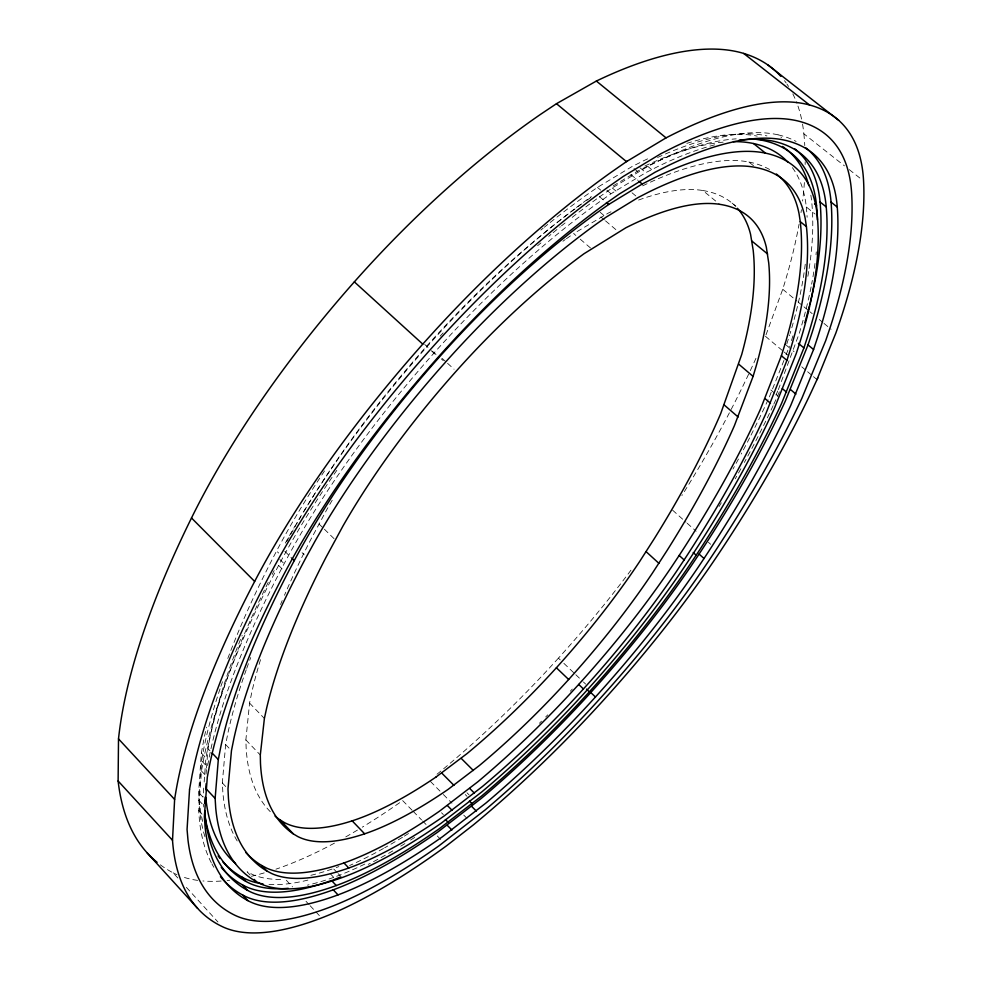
<?xml version="1.0" encoding="UTF-8"?>
<svg xmlns="http://www.w3.org/2000/svg" width="982" height="982" viewBox="0 0 982 982"><rect width="100%" height="100%" fill="white"/><g stroke="black" fill="none" stroke-linecap="round" stroke-linejoin="round"><path stroke-width="0.74" stroke-dasharray="4.91 3.68" d="M202.673 821.455A692.973 226.412 -49.1 0 1 199.383 802.306L198.622 792.4L201.347 753.034L203.716 740.109A684.896 221.895 -49 0 1 206.527 727.245M204.931 836.652A699.049 226.781 -49.1 0 1 199.591 810.248L198.83 800.256L201.58 760.792L203.974 747.719A690.898 222.239 -48.9 0 1 220.41 687.781M211.277 862.687A707.335 227.394 -49.1 0 1 199.469 820.707L198.683 810.592L201.457 770.993L203.912 757.723A699.074 222.84 -48.9 0 1 278.642 565.423A460.177 159.452 -47.8 0 1 336.814 470.366M203.716 788.08L203.053 797.139L198.622 792.4M204.158 782.04L205.913 757.871L208.307 744.97A685.596 220.41 -48.9 0 1 268.282 582.24M206.06 774.16L206.392 769.643M206.502 768.145L207.939 748.603L210.295 735.948A676.819 219.084 -49 0 1 242.161 635.354M237.202 840.973A669.172 216.371 -49.1 0 1 222.853 792.265L222.337 782.949L225.639 744.565L228.033 732.462A661.365 212.063 -48.9 0 1 246.273 669.663M270.283 811.697A618.685 204.06 -49.1 0 1 246.151 748.149L245.868 739.925L249.575 703.1L251.748 692.519A611.909 200.144 -49 0 1 260.709 659.106M207.668 765.518L209.853 753.931A691.794 220.336 -48.9 0 1 284.154 563.729A452.788 156.801 -47.8 0 1 434.007 353.041A408.672 144.182 -47.8 0 1 598.492 202.562L611.013 193.773L645.837 172.623L658.063 166.437A411.642 146.49 -47.6 0 1 717.167 144.219M786.803 343.97L789.688 334.837M791.455 340.57L793.149 335.23M765.997 334.887L782.728 289.26A847.405 338.52 -43.5 0 0 799.029 224.326M783.955 360.419L769.299 397.047M786.128 354.723L789.393 346.18M778.358 389.621L799.201 333.536A794.745 293.446 -43.8 0 0 811.378 285.504M775.927 395.12L777.756 390.996M779.377 391.855L776.271 398.827A809.524 302.935 -43.9 0 1 773.767 404.277M332.211 500.243A371.54 132.435 -47.8 0 0 326.503 510.174L309.968 541.107A611.909 200.144 -49 0 0 284.461 595.264M566.418 238.712L572.469 234.453M599.229 197.075L612.252 187.943L647.813 166.4L660.481 160.017A419.191 149.264 -47.6 0 1 778.161 134.865L781.549 137.566M586.843 200.328L591.483 197.087M647.604 158.875A405.1 146.649 -47.6 0 0 643.701 160.717L631.782 166.695L597.449 187.39L585.284 195.872A402.203 144.342 -47.8 0 0 548.901 223.528M610.988 211.781A329.13 120.602 -47.6 0 0 608.361 213.057L573.672 233.593L575.869 235.471M613.173 185.905L637.318 171.285L649.237 165.283A405.554 145.692 -47.6 0 1 736.218 138.855M802.527 124.088A504.908 195.037 -47.1 0 1 803.853 133.773L844.459 165.86M849.234 169.628L861.177 179.068M792.388 167.64A447.141 161.122 -47.1 0 1 806.283 206.969L815.085 214.051M642.645 185.844A380.341 136.4 -47.6 0 1 748.91 162.03L754.471 166.523M732.093 203.127L737.948 207.914M638.595 200.033A329.13 120.602 -47.6 0 1 702.83 190.508L719.671 204.317M647.813 166.4L652.92 170.61M639.933 167.726L645.837 172.623M782.728 289.26L796.881 300.971M798.059 301.953L802.785 305.856M803.963 306.826L808.677 310.729M809.855 311.711L812.212 313.663M819.295 319.518L822.83 322.44M824.008 323.422L831.091 329.265M633.991 168.523L637.318 171.285M630.788 174.526L637.637 180.209M632.04 192.791L636.704 196.682M612.252 187.943L618.402 193.086M606.95 190.361L611.013 193.773M786.398 345.271L794.07 351.703M597.449 187.39L600.788 190.189M599.56 196.731L605.305 201.555M765.469 336.31L783.035 351.077M784.201 352.059L788.89 356M801.766 366.826L806.443 370.754M807.621 371.748L812.298 375.676M813.477 376.658L816.987 379.617M600.174 212.284L604.851 216.236M600.849 216.936L604.36 219.894M605.526 220.876L618.353 231.715M770.821 389.94L775.08 393.561M776.136 394.469L778.272 396.286M580.264 239.215L591.225 248.581M672.621 510.198L686.05 522.24M687.167 523.246L696.128 531.262M708.427 542.297L710.673 544.298M442.17 358.405L446.491 362.333M447.571 363.315L454.052 369.207M441.299 358.872L443.275 360.664M432.375 351.188L439.138 357.325M424.715 344.437L427.992 347.419M431.221 350.697L437.248 356.171M630.96 570.186A465.959 165.688 -45.9 0 1 558.427 658.149L562.772 662.298M563.864 663.341L574.752 673.713M575.845 674.744L582.375 680.968M583.455 682.011L585.64 684.086M318.941 523.922L323.299 528.169M324.391 529.224L335.267 539.842M302.051 552.67L304.199 554.793M284.805 551.27L292.157 558.549M324.514 470.955A446.282 157.206 -47.8 0 0 276.593 551.012L278.618 553.026M279.821 559.433L284.154 563.729M278.642 565.423L283.307 570.063M466.978 792.781L469.052 794.868M465.235 794.536L467.064 796.353M430.484 781.5L442.281 793.419M443.361 794.512L451.941 803.178M463.75 815.109L466.966 818.362M441.519 812.752L443.336 814.594M412.109 810.248L402.657 800.6A404.633 139.554 -46.3 0 1 362.284 827.175M413.164 811.328L421.56 819.909M422.604 820.977L426.802 825.261M437.309 835.989L442.551 841.353M249.575 703.1L264.391 718.456M245.868 739.925L260.304 755.011M225.639 744.565L231.457 750.678M337.157 872.617L333.352 868.604A352.833 113.568 -46.3 0 0 338.851 866.59M338.115 873.624L341.92 877.638M329.964 873.391L333.72 877.356A360.59 115.225 -46.3 0 0 367.366 862.81M207.939 748.603L210.013 750.8M201.347 753.034L205.913 757.871M201.58 760.792L207.398 766.967M222.337 782.949L227.984 788.951M201.457 770.993L205.361 775.129M286.314 880.253L292.538 886.906M306.016 901.316L309.121 904.643M310.152 905.748L321.556 917.937M198.83 800.256L204.477 806.308M198.683 810.592L202.464 814.655M250.165 875.048L247.12 871.771L252.349 874.422A404.044 131.625 -46.7 0 0 284.252 879.32M160.348 864.847A739.176 259.248 -49.3 0 0 173.151 872.838L178.245 878.424M186.384 887.372L217.955 922.012M203.569 804.197L203.765 807.02M357.448 830.085A404.633 139.554 -46.3 0 1 345.148 837.241M334.469 843.133A404.633 139.554 -46.3 0 1 275.942 869.168M558.427 658.149A407.628 141.457 -46 0 1 436.131 774.958M803.853 133.773A847.405 338.52 -43.5 0 1 804.774 145.594M805.179 161.748A847.405 338.52 -43.5 0 1 805.154 164.485M804.381 182.542A847.405 338.52 -43.5 0 1 802.589 201.04M801.422 209.706A847.405 338.52 -43.5 0 1 800.993 212.615M755.931 358.344A856.414 346.499 -43.6 0 1 749.229 372.915M748.603 374.24A856.414 346.499 -43.6 0 1 730.105 411.47M729.405 412.808A856.414 346.499 -43.6 0 1 681.901 495.542M264.207 872.888A456.434 159.391 -46.7 0 1 251.38 876.3M229.702 880.253A456.434 159.391 -46.7 0 1 227.112 880.547M221.159 881.05A456.434 159.391 -46.7 0 1 202.893 880.952M197.64 880.375A456.434 159.391 -46.7 0 1 182.284 876.766M176.956 874.667A456.434 159.391 -46.7 0 1 173.151 872.838M784.458 80.671A504.908 195.037 -47.1 0 1 786.14 82.93M786.963 84.084A504.908 195.037 -47.1 0 1 788.546 86.441M792.818 93.891A504.908 195.037 -47.1 0 1 796.954 103.282M797.961 106.093A504.908 195.037 -47.1 0 1 802.282 122.738M702.83 190.508A379.101 138.278 -47.1 0 1 735.395 206.146M562.944 241.241A326.797 118.724 -47.9 0 1 565.264 239.547M280.557 604.519A611.909 200.144 -49 0 1 282.202 600.567M246.752 668.337A661.365 212.063 -48.9 0 1 250.729 657.535M748.91 162.03A430.582 153.781 -47.1 0 1 771.926 170.893M414.662 837.425A365.464 116.821 -46.3 0 1 409.764 840.555M404.891 843.612A365.464 116.821 -46.3 0 1 397.612 848.043M392.8 850.903A365.464 116.821 -46.3 0 1 368.225 864.369M773.129 405.64A809.524 302.935 -43.9 0 1 744.356 462.448M740.907 468.733A809.524 302.935 -43.9 0 1 735.26 478.811M721.304 502.784A809.524 302.935 -43.9 0 1 719.033 506.577M657.559 157.513A411.065 147.73 -47.6 0 1 766.954 135.921M574.151 209.264A408.107 145.397 -47.8 0 0 427.035 346.695A452.162 158.127 -47.8 0 0 296.503 523.504M576.459 207.521A408.107 145.397 -47.8 0 1 591.373 196.56M285.308 543.095A452.162 158.127 -47.8 0 1 295.729 524.818M220.876 686.406A690.898 222.239 -48.9 0 1 222.779 680.857M272.186 574.445A685.596 220.41 -48.9 0 1 274.162 570.53M440.108 336.212A402.632 143.397 -47.8 0 1 443.14 332.91M816.288 251.883A794.745 293.446 -43.8 0 1 816.005 254.755M814.986 263.446A794.745 293.446 -43.8 0 1 811.635 284.166M333.708 877.368A412.207 133.319 -46.7 0 1 307.452 885.15M213.855 867.302A707.335 227.394 -49.1 0 1 211.903 863.865M778.161 134.853A469.74 166.633 -47.1 0 1 796.107 141.433M537.596 245.758A416.172 146.907 -47.8 0 1 540.922 242.91M548.705 236.343A416.172 146.907 -47.8 0 1 550.914 234.502M553.136 232.66A416.172 146.907 -47.8 0 1 560.292 226.817M561.483 225.86A416.172 146.907 -47.8 0 1 565.055 222.988M572.187 217.366A416.172 146.907 -47.8 0 1 598.063 197.91M307.869 880.105A411.802 134.227 -46.7 0 1 266.994 884.316M408.512 833.509A360.247 116.011 -46.3 0 1 403.688 836.529M402.485 837.265A360.247 116.011 -46.3 0 1 384.637 847.81M383.471 848.473A360.247 116.011 -46.3 0 1 349.592 865.523M768.071 399.748A802.134 302.186 -43.9 0 1 750.322 436.487M749.634 437.862A802.134 302.186 -43.9 0 1 741.164 454.052M738.476 459.048A802.134 302.186 -43.9 0 1 733.002 469.052M809.143 268.516A793.8 295.312 -43.8 0 0 811.684 201.605A455.525 164.264 -47.1 0 0 810.764 194.669M808.677 271.486A793.8 295.312 -43.8 0 1 807.658 277.452M686.823 143.372A405.1 146.649 -47.6 0 1 757.183 136.13M540.861 230.058A402.203 144.342 -47.8 0 1 543.156 228.18M544.31 227.235A402.203 144.342 -47.8 0 1 547.747 224.448M227.799 658.492A684.896 221.895 -49 0 1 276.593 551.012M286.683 541.72A438.07 154.211 -47.8 0 1 300.934 516.52M303.954 511.413A438.07 154.211 -47.8 0 1 426.74 346.057A393.868 141.273 -47.8 0 1 584.523 201.948M644.879 166.007A396.716 143.519 -47.6 0 1 725.097 141.985M806.283 206.969A784.176 291.384 -43.8 0 1 807.118 217.268M805.252 264.207A784.176 291.384 -43.8 0 1 790.093 333.536M572.297 689.082A355.447 115.115 -46.1 0 1 570.284 691.254M547.772 714.859A355.447 115.115 -46.1 0 1 545.685 716.97M541.512 721.181A355.447 115.115 -46.1 0 1 539.413 723.28M332.076 869.045A404.044 131.625 -46.7 0 1 307.562 876.079"/><path stroke-width="1.47" d="M157.095 862.306A739.176 259.248 -49.3 0 1 118.122 781.009L118.503 738.881A730.608 254.08 -49.1 0 1 191.502 517.98A494.707 186.69 -47.9 0 1 354.342 281.871A451.671 173.569 -47.9 0 1 540.616 114.305L556.475 103.699L596.356 81.052A454.924 176.33 -47.6 0 1 743.656 53.421A504.908 195.037 -47.1 0 1 780.837 76.363M817.773 377.923L811.157 392.26A869.463 321.495 -43.9 0 1 719.622 552.326A471.851 152.934 -46 0 1 603.046 700.682A412.624 130.471 -46.1 0 1 473.41 824.868L446.749 845.637A409.555 128.691 -46.3 0 1 321.556 917.937A462.08 147.042 -46.7 0 1 222.03 926.492A748.763 239.436 -49.1 0 1 172.513 840.285L174.624 799.434A739.974 234.6 -48.9 0 1 254.657 581.442A501.36 172.599 -47.8 0 1 422.776 344.13A457.833 160.52 -47.8 0 1 610.644 172.636L627.375 160.987M204.698 803.288L205.152 797.237M205.717 789.663L206.159 783.611M256.241 881.603A686.406 220.14 -49.1 0 1 215.733 808.088L215.132 798.44L218.311 759.577L220.766 746.971A678.39 215.745 -48.9 0 1 294.256 560.624A439.15 151.903 -47.8 0 1 439.126 357.325A394.85 139.162 -47.8 0 1 597.154 212.615L608.742 204.452L642.216 184.015L653.607 178.196A397.71 141.396 -47.6 0 1 765.494 153.143A448.258 158.728 -47.1 0 1 817.282 215.831A786.312 287.186 -43.9 0 1 800.035 341.846L796.255 353.545L774.553 407.911A794.561 293.863 -44 0 1 690.751 557.334A413.618 134.804 -46 0 1 586.684 690.53A356.233 113.347 -46.1 0 1 481.917 791.799L441.421 823.026A353.606 111.813 -46.3 0 1 341.92 877.638A404.952 129.599 -46.7 0 1 261.408 884.181L256.241 881.603L254.215 879.418M435.947 777.081L467.125 753.525A295.226 96.948 -46.1 0 0 556.377 667.76A350.181 117.693 -46 0 0 639.663 561.495L654 539.13A714.38 270.909 -43.9 0 0 720.665 413.704L741.68 354.6A707.089 264.858 -43.8 0 0 753.169 250.152L750.567 234.33A379.101 138.278 -47.1 0 0 737.433 208.294M753.084 376.388L755.98 366.74A709.79 259.444 -43.9 0 0 768.722 262.955L766.341 247.292A380.451 135.381 -47.1 0 0 719.671 204.317A330.296 118.073 -47.6 0 0 625.841 227.787L583.983 253.749A327.951 116.232 -47.8 0 0 456.213 371.171A372.829 129.636 -47.8 0 0 342.914 526.107L326.171 557.015A613.922 195.835 -48.9 0 0 266.687 707.936L264.391 718.456L260.304 755.011L260.476 763.174A620.747 199.69 -49.1 0 0 293.336 833.902L297.583 836.443A344.203 110.806 -46.7 0 0 364.641 833.816A293.999 93.572 -46.3 0 0 448.136 789.368L479.277 765.616A296.159 94.849 -46.1 0 0 568.664 679.495A351.323 115.152 -46 0 0 652.404 573.132L666.876 550.792A717.142 265.398 -44 0 0 734.426 425.623L753.084 376.388L738.869 364.297M245.782 852.486A669.172 216.371 -49.1 0 0 261.715 865.51L266.662 868.125A389.302 125.708 -46.7 0 0 343.958 862.945A338.311 107.946 -46.3 0 0 439.568 811.132L477.768 781.844A340.815 109.419 -46.1 0 0 578.693 684.429A397.415 130.667 -46 0 0 671.97 566.307L679.176 555.456A773.865 288.303 -43.9 0 0 760.596 408.868L781.39 355.73L784.913 344.522M786.926 360.382L790.485 349.199A767.052 279.502 -43.9 0 0 806.418 226.609L805.277 218.9A431.184 152.48 -47.1 0 0 755.588 167.419A380.869 135.246 -47.6 0 0 648.28 192.3L637.87 197.652L606.017 217.218L595.534 224.632A378.144 133.122 -47.8 0 0 445.239 362.456A422.481 145.962 -47.8 0 0 314.952 541.315L306.359 556.917A662.224 210.234 -48.9 0 0 233.9 738.599L231.457 750.678L227.984 788.951L228.438 798.231A670.043 214.506 -49.1 0 0 266.834 871.009L271.756 873.575A389.793 124.616 -46.7 0 0 348.77 868.002A338.729 107.013 -46.3 0 0 444.257 815.895L482.432 786.508A341.245 108.474 -46.1 0 0 583.418 688.947A397.919 129.538 -46 0 0 676.893 570.788L684.123 559.924A775.056 285.958 -44 0 0 765.948 413.447L786.926 360.382L781.39 355.73M221.257 867.401A699.049 226.781 -49.1 0 0 242.394 884.831L247.501 890.343A417.669 133.798 -46.7 0 0 336.274 885.555A365.918 115.802 -46.3 0 0 439.101 828.857L481.487 796.12A368.643 117.386 -46.1 0 0 589.335 691.831A426.397 139.1 -46 0 0 696.164 555.211A810.776 300.48 -44 0 0 781.598 403.369L803.914 347.935L807.879 335.795A802.294 293.606 -43.9 0 0 826.23 206.932A462.191 163.847 -47.1 0 0 773.706 141.285A411.642 146.49 -47.6 0 0 739.176 140.144M220.434 876.681A707.335 227.394 -49.1 0 0 242.763 895.081A424.445 136.032 -46.7 0 0 333.242 889.815A372.583 117.963 -46.3 0 0 437.849 832L481.254 798.44A375.37 119.583 -46.1 0 0 590.759 692.531A433.32 141.445 -46 0 0 699.086 554.069A819.577 304.076 -43.9 0 0 785.391 400.926L808.026 344.915L812.102 332.542A810.985 297.104 -43.9 0 0 831.067 202.132A469.74 166.633 -47.1 0 0 805.977 147.938M813.562 349.531L817.675 337.182A812.224 294.649 -43.9 0 0 837.265 207.092A470.403 165.221 -47.1 0 0 784.937 140.242A419.78 148 -47.5 0 0 667.613 165.872L654.957 172.292L619.421 193.945L606.41 203.102A416.749 145.655 -47.8 0 0 438.242 357.092A460.816 158.09 -47.8 0 0 285.185 571.929A699.982 220.889 -48.9 0 0 209.817 763.971L207.3 777.204L204.354 816.68L205.078 826.758A708.28 225.418 -49.1 0 0 247.869 900.629A424.985 134.841 -46.7 0 0 338.029 894.884A373.05 116.919 -46.3 0 0 442.501 836.725L485.881 803.08A375.836 118.527 -46.1 0 0 595.448 696.999A433.884 140.205 -46 0 0 704.008 558.5A820.854 301.584 -44 0 0 790.731 405.468L813.562 349.531L808.026 344.915M816.987 379.617L835.805 333.168A860.171 313.97 -43.8 0 0 863.571 180.958A511.855 180.418 -47.1 0 0 809.487 104.964L743.656 53.421M809.487 104.964A461.184 163.122 -47.6 0 0 666.054 137.861L626.467 161.625L556.475 103.699M275.058 816.103A618.685 204.06 -49.1 0 0 280.152 819.97L284.473 822.597A343.099 113.261 -46.7 0 0 352.157 820.854A293.066 95.659 -46.3 0 0 435.947 777.081M768.108 65.119L838.689 120.307M831.067 202.132L837.265 207.092M765.494 153.131L753.513 143.544A396.716 143.519 -47.6 0 0 733.431 141.629M794.659 148.736A461.54 165.234 -47.1 0 1 820.056 201.985L826.23 206.932M814.581 203.937L816.521 205.496A794.745 293.446 -43.8 0 1 817.417 219.943M776.357 173.998A430.582 153.781 -47.1 0 1 799.078 213.892L800.256 221.637L806.406 226.621M596.356 81.052L666.054 137.861M751.954 241.118L767.629 254.007M638.791 181.167L642.216 184.015M798.391 343.319L803.914 347.935M606.446 202.513L608.742 204.452M790.522 389.547L795.899 394.101M782.31 388.577L786.607 392.223M765.088 398.655L770.465 403.258M724.299 405.063L738.133 417.006M699.086 554.069L704.008 558.5M693.218 552.547L696.164 555.211M679.176 555.456L684.123 559.924M354.342 281.871L422.776 344.13M646.095 551.651L658.885 563.3M590.759 692.531L595.448 696.999M586.524 689.143L589.335 691.831M578.693 684.429L583.431 688.947M556.377 667.76L568.664 679.495M292.157 558.549L294.256 560.624M461.196 758.374L473.349 770.502M469.74 788.472L474.404 793.161M191.502 517.98L254.657 581.442M441.74 773.067L453.917 785.318M469.433 801.03L472.219 803.828M471.679 806.406L476.307 811.058M447.424 805.584L452.113 810.322M445.411 819.553L448.197 822.376M447.252 825.297L451.892 830.011M352.157 820.842L364.641 833.816M343.958 862.945L348.77 868.002M280.152 819.97L293.336 833.902M212.087 752.998L218.311 759.577M336.286 885.543L331.499 880.486A417.154 134.964 -46.7 0 1 242.394 884.819M333.242 889.802L338.029 894.884M206.073 788.755L215.132 798.44M261.715 865.51L266.834 871.009M118.503 738.881L174.624 799.434M222.804 861.73A692.973 226.412 -49.1 0 0 241.854 877.049L245.856 881.37A412.207 133.319 -46.7 0 0 288.242 888.305M242.763 895.081L247.869 900.629M118.122 781.009L172.513 840.285M147.018 852.72L197.566 908.313M204.784 810.58L205.189 816.263A699.97 224.841 -49.1 0 0 247.489 890.343M800.256 221.625A765.899 281.797 -43.9 0 1 784.9 344.522M340.054 877.221A365.464 116.821 -46.3 0 1 332.91 879.97M820.056 201.985A801.079 296.012 -43.8 0 1 809.757 304.58M809.413 305.967A801.079 296.012 -43.8 0 1 804.847 322.697M245.856 881.37A693.685 224.903 -49.1 0 1 204.661 814.127M751.917 138.892A405.554 145.692 -47.6 0 1 763.714 140.61A456.029 163.196 -47.1 0 1 816.521 205.496M219.943 858.329A692.973 226.412 -49.1 0 1 218.114 855.936M262.98 883.886A411.802 134.227 -46.7 0 1 241.854 877.036M786.042 149.031A455.525 164.264 -47.1 0 1 808.824 185.5M782.544 146.478A455.525 164.264 -47.1 0 1 784.9 148.147M753.525 143.532A447.141 161.122 -47.1 0 1 787.969 162.275M235.594 863.571A684.798 223.54 -49.1 0 1 205.741 797.396M189.563 789.27L187.059 829.495L187.992 840.052A730.277 233.016 -49.1 0 0 233.79 914.721A445.165 141.469 -46.7 0 0 329.031 907.491A392.923 123.315 -46.3 0 0 438.794 845.956L485.182 809.892A395.856 125.021 -46.1 0 0 599.621 699.024A454.531 147.116 -46 0 0 712.564 555.112A847.233 312.35 -44 0 0 801.901 398.238L825.727 340.582L830.146 327.546A838.247 305.095 -43.9 0 0 851.615 192.828A492.952 173.47 -47.1 0 0 798.28 121.068A442.305 156.199 -47.5 0 0 674.953 146.649L660.96 153.658L623.226 176.465L608.693 186.629A439.101 153.72 -47.8 0 0 429.895 350.083A482.862 165.958 -47.8 0 0 268.663 577.072A721.721 228.315 -48.9 0 0 192.067 775.35L189.563 789.27"/></g></svg>
